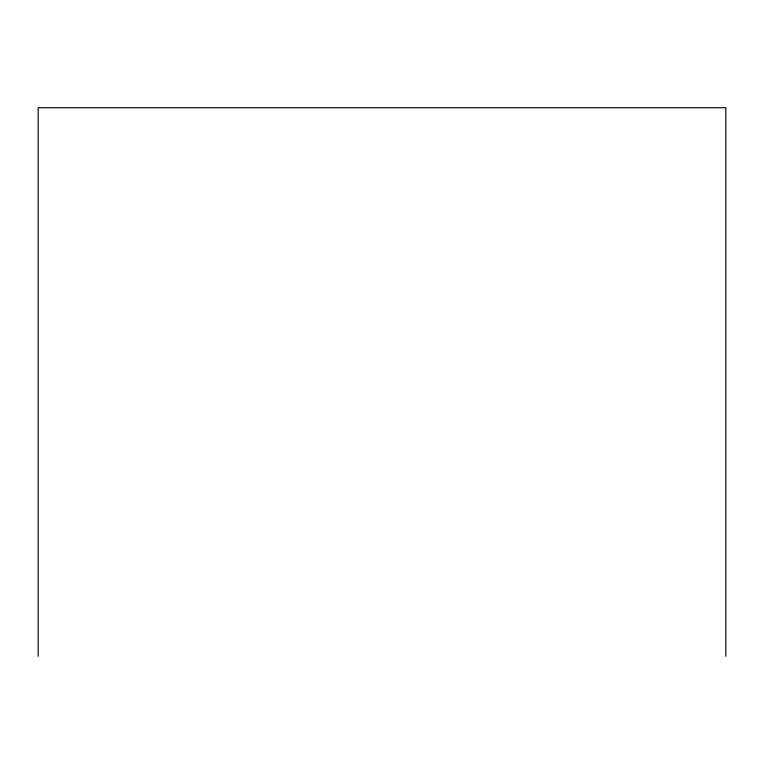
<?xml version="1.0" encoding="UTF-8"?>
<svg xmlns="http://www.w3.org/2000/svg" width="764" height="764" viewBox="0 0 764 764"><rect width="100%" height="100%" fill="white"/><g stroke="black" fill="none" stroke-linecap="round" stroke-linejoin="round"><path stroke-width="1.15" d="M725.8 656.276L725.8 107.724L38.2 107.724L38.2 656.276"/></g></svg>
